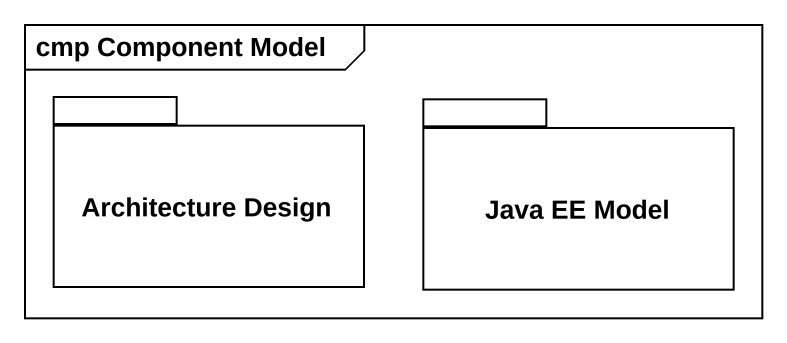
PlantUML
@startuml
mainframe cmp Component Model
package "Architecture Design" as Architecture_Design {
}
package "Java EE Model" as Java_EE_Model {
}
@enduml
